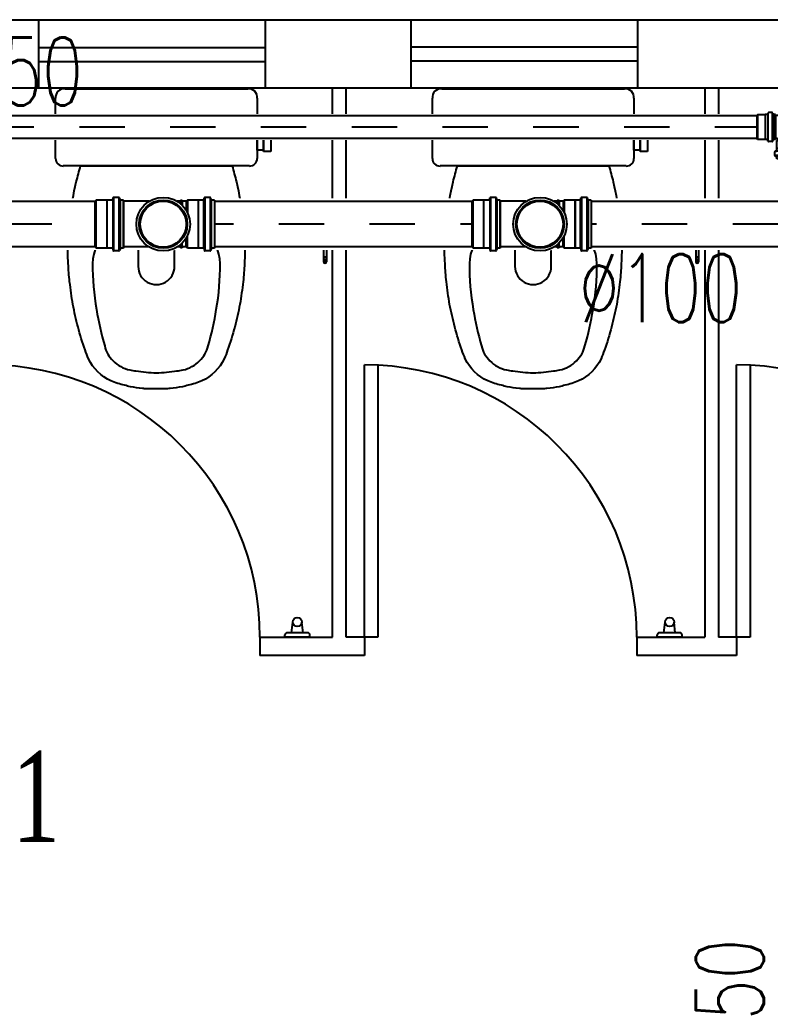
# Model space of a CAD drawing. Header units: inches. Extents: x 542787 to 543192, y 9574025 to 9574373.
# Drawn here: x 543041.507 to 543043.16, y 9574122.514 to 9574124.705 of the extents above; entities that cross this region are included whole.
import ezdxf
from ezdxf.enums import TextEntityAlignment as Align

# ---------------------------------------------------------------- set-up
doc = ezdxf.new("R2010")
doc.units = ezdxf.units.IN
doc.header["$MEASUREMENT"] = 0
doc.linetypes.add('DASHDOT', pattern=[1, 0.5, -0.25, 0, -0.25])
doc.linetypes.add('HIDDEN2', pattern=[4.7625, 3.175, -1.5875])
for name, color, linetype in [('EIXO', 8, 'Continuous'), ('I-ARQ', 8, 'Continuous'), ('I-ESGOTO', 6, 'Continuous'), ('I-NORMO_INST', 4, 'Continuous')]:
    doc.layers.add(name, color=color, linetype=linetype)
doc.styles.add('125', font='ROMANS.SHX', dxfattribs={"width": 0.7, "height": 0.25})
doc.styles.add('25', font='ROMANS.SHX', dxfattribs={"width": 0.7, "height": 0.05})
doc.styles.add('TITULO', font='times.ttf')

# ---------------------------------------------------------------- blocks, each defined once
blk = doc.blocks.new('*U108')
at = {"color": 2}
blk.add_wipeout([(0, 0.0569), (5.9025, 0.0569), (5.9025, -0.0569), (0, -0.0569)], dxfattribs=at)
for p, q in [((0, 0.05), (5.9025, 0.05)), ((0, -0.05), (5.9025, -0.05))]:
    blk.add_line(p, q)
at = {"layer": 'EIXO', "linetype": 'DASHDOT', "ltscale": 0.01}
blk.add_line((0, 0), (5.9025, 0), dxfattribs=at)
blk = doc.blocks.new('*U165')
at = {"color": 2}
blk.add_wipeout([(0, 0.0285), (4.1149, 0.0285), (4.1149, -0.0285), (0, -0.0285)], dxfattribs=at)
for p, q in [((0, 0.025), (4.1149, 0.025)), ((0, -0.025), (4.1149, -0.025))]:
    blk.add_line(p, q)
at = {"layer": 'EIXO', "linetype": 'DASHDOT', "ltscale": 0.01}
blk.add_line((0, 0), (4.1149, 0), dxfattribs=at)
blk = doc.blocks.new('A$C125A11A8')
for p, q in [((0, -0.0531), (0, 0.0531)), ((0, 0.0531), (0.0061, 0.0531)), ((0.0074, 0.0541), (0.0084, 0.0581)), ((0.0097, 0.0591), (0.0214, 0.0591)), ((0.0097, -0.0577), (0.0097, 0.0577)), ((0.0214, -0.0577), (0.0214, 0.0577)), ((0.023, 0.0543), (0.0227, 0.0578)), ((0.0244, 0.0531), (0.0357, 0.0531)), ((0.0244, -0.0531), (0.0244, 0.0531)), ((0.0357, -0.0531), (0.0357, 0.0531)), ((0.0357, 0.0531), (0.036, 0.0527)), ((0.036, 0.0527), (0.0597, 0.0527)), ((0.0597, 0.0527), (0.0597, 0.0255)), ((0.0597, 0.0527), (0.0621, 0.0503)), ((0.0621, 0.0503), (0.0709, 0.0503)), ((0.0709, 0.0503), (0.071, 0.0523)), ((0.0709, 0.0503), (0.0709, 0.0415)), ((0.071, 0.0523), (0.075, 0.0523)), ((0.0751, 0.0503), (0.075, 0.0523)), ((0.0751, 0.0503), (0.082, 0.0503)), ((0.0751, 0.0503), (0.0751, 0.0454)), ((0.1438, 0.0503), (0.2007, 0.0503)), ((0.2007, -0.0531), (0.2007, 0.0531)), ((0.2007, 0.0531), (0.2067, 0.0531)), ((0.208, 0.0541), (0.2091, 0.0581)), ((0.2104, 0.0591), (0.2221, 0.0591)), ((0.2104, -0.0577), (0.2104, 0.0577)), ((0.2221, -0.0577), (0.2221, 0.0577)), ((0.2237, 0.0543), (0.2234, 0.0578)), ((0.225, 0.0531), (0.2363, 0.0531)), ((0.2363, 0.0531), (0.2367, 0.0527)), ((0.2367, 0.0527), (0.2603, 0.0527)), ((0.2603, 0.0527), (0.2627, 0.0503)), ((0.2627, 0.0503), (0.2627, -0.0503)), ((0.0597, -0.0527), (0.0597, -0.0255)), ((0.0709, -0.0503), (0.0709, -0.0415)), ((0, -0.0531), (0.0061, -0.0531)), ((0.0074, -0.0541), (0.0084, -0.0581)), ((0.0097, -0.0591), (0.0214, -0.0591)), ((0.023, -0.0543), (0.0227, -0.0578)), ((0.0244, -0.0531), (0.0357, -0.0531)), ((0.0357, -0.0531), (0.036, -0.0527)), ((0.036, -0.0527), (0.0597, -0.0527)), ((0.0597, -0.0527), (0.0621, -0.0503)), ((0.0621, -0.0503), (0.0709, -0.0503)), ((0.0709, -0.0503), (0.071, -0.0523)), ((0.071, -0.0523), (0.075, -0.0523)), ((0.0751, -0.0503), (0.075, -0.0523)), ((0.0751, -0.0503), (0.0751, -0.0454)), ((0.0751, -0.0503), (0.082, -0.0503)), ((0.1438, -0.0503), (0.2007, -0.0503)), ((0.2007, -0.0531), (0.2067, -0.0531)), ((0.208, -0.0541), (0.2091, -0.0581)), ((0.2104, -0.0591), (0.2221, -0.0591)), ((0.2237, -0.0543), (0.2234, -0.0578)), ((0.225, -0.0531), (0.2363, -0.0531)), ((0.2363, -0.0531), (0.2367, -0.0527)), ((0.2367, -0.0527), (0.2603, -0.0527)), ((0.2603, -0.0527), (0.2627, -0.0503))]:
    blk.add_line(p, q)
at = {"color": 8}
for p, q in [((0.0071, -0.0531), (0.0071, 0.0531)), ((0.0231, -0.0531), (0.0231, 0.0531)), ((0.036, -0.0527), (0.036, 0.0527)), ((0.0621, 0.0503), (0.0621, 0.03)), ((0.2007, 0.0503), (0.2007, -0.0503)), ((0.2007, 0.0503), (0.2007, -0.0503)), ((0.2078, -0.0531), (0.2078, 0.0531)), ((0.2238, -0.0531), (0.2238, 0.0531)), ((0.2363, 0.0531), (0.2363, -0.0531)), ((0.2367, 0.0527), (0.2367, -0.0527)), ((0.2603, 0.0527), (0.2603, -0.0527)), ((0.0621, -0.0503), (0.0621, -0.03))]:
    blk.add_line(p, q, dxfattribs=at)
for radius in [0.0591, 0.0507]:
    blk.add_circle((0.1129, 0), radius)
blk.add_circle((0.1129, 0), 0.0531, dxfattribs=at)
for centre, start, end in [((0.0061, 0.0544), 270, 345), ((0.0097, 0.0577), 90, 165), ((0.0214, 0.0577), 5, 90), ((0.0244, 0.0544), 185, 270), ((0.2067, 0.0544), 270, 345), ((0.2104, 0.0577), 90, 165), ((0.2221, 0.0577), 5, 90), ((0.225, 0.0544), 185, 270), ((0.0061, -0.0544), 15, 90), ((0.0097, -0.0577), 195, 270), ((0.0214, -0.0577), 270, 355), ((0.0244, -0.0544), 90, 175), ((0.2067, -0.0544), 15, 90), ((0.2104, -0.0577), 195, 270), ((0.2221, -0.0577), 270, 355), ((0.225, -0.0544), 90, 175)]:
    blk.add_arc(centre, 0.00133, start, end)
blk = doc.blocks.new('te100100')
at = {"color": 2}
blk.add_wipeout([(0.1503, -0.0577), (0.1267, -0.0577), (0.1263, -0.058), (0.116, -0.058), (0.1159, -0.0588), (0.1103, -0.064), (0.0986, -0.064), (0.0931, -0.0598), (0.0926, -0.058), (0.0845, -0.058), (0.0845, -0.0553), (0.0333, -0.0553), (0.0015, -0.0653), (-0.0327, -0.0553), (-0.0329, -0.0573), (-0.0447, -0.0573), (-0.0449, -0.0553), (-0.0479, -0.0553), (-0.0503, -0.0577), (-0.074, -0.0577), (-0.0743, -0.058), (-0.0847, -0.058), (-0.0848, -0.0588), (-0.0904, -0.064), (-0.1021, -0.064), (-0.1075, -0.0598), (-0.108, -0.058), (-0.1118, -0.058), (-0.1118, 0.0568), (-0.108, 0.0568), (-0.1075, 0.0586), (-0.1021, 0.0628), (-0.0904, 0.0628), (-0.0848, 0.0576), (-0.0847, 0.0568), (-0.0743, 0.0568), (-0.074, 0.0565), (-0.0503, 0.0565), (-0.0479, 0.0541), (-0.0449, 0.0541), (-0.0447, 0.0561), (-0.0329, 0.0561), (-0.0327, 0.0541), (0.0001, 0.0633), (0.0333, 0.0541), (0.0845, 0.0541), (0.0845, 0.0568), (0.0926, 0.0568), (0.0931, 0.0586), (0.0986, 0.0628), (0.1103, 0.0628), (0.1159, 0.0576), (0.116, 0.0568), (0.1263, 0.0568), (0.1267, 0.0565), (0.1503, 0.0565), (0.1509, 0.0515), (0.1509, -0.0527)], dxfattribs=at)
blk.add_blockref('A$C125A11A8', (-0.1118, -0.0006), dxfattribs=at)
blk = doc.blocks.new('*U221')
at = {"color": 1, "style": '25'}
for tag, flags, p in [('DESCRICAO', 1, (0, -0.1085)), ('MARCA', 1, (0, -0.1877)), ('QUANT.', 3, (0, -0.2718))]:
    blk.add_attdef(tag, text='', height=0.05, dxfattribs=dict(at, flags=flags)).set_placement(p, align=Align.CENTER)
at = {"color": 2}
blk.add_wipeout([(0.049, 0.034), (0.0494, 0.0295), (0.0554, 0.0295), (0.0554, 0.0293), (0.0709, 0.0293), (0.0718, 0.0262), (0.0718, -0.0262), (0.0709, -0.0293), (0.0541, -0.0293), (0.0539, -0.0295), (0.0494, -0.0295), (0.049, -0.034), (0.035, -0.034), (0.0338, -0.0295), (0.0281, -0.0295), (0.0281, -0.0275), (0.0235, -0.0275), (0.0141, -0.0266), (0.0037, -0.0235), (-0.0028, -0.0202), (-0.011, -0.014), (-0.0153, -0.0095), (-0.0193, -0.0042), (-0.0218, 0.0001), (-0.0244, 0.0059), (-0.026, 0.0113), (-0.0273, 0.019), (-0.0275, 0.0235), (-0.0275, 0.0276), (-0.0293, 0.0294), (-0.0293, 0.0462), (-0.0295, 0.0464), (-0.0295, 0.0509), (-0.034, 0.0513), (-0.034, 0.0653), (-0.0295, 0.0665), (-0.0295, 0.07), (0.0295, 0.07), (0.0295, 0.0665), (0.034, 0.0653), (0.034, 0.0513), (0.0295, 0.0509), (0.0295, 0.0449), (0.0293, 0.0449), (0.0293, 0.0295), (0.0338, 0.0295), (0.035, 0.034)], dxfattribs=at)
for p, q in [((-0.0274, 0.07), (0.0273, 0.07)), ((-0.0274, 0.07), (-0.0274, 0.0656)), ((0.0273, 0.07), (0.0273, 0.0656)), ((-0.0318, 0.0629), (-0.0318, 0.0542)), ((-0.0311, 0.0639), (-0.0281, 0.0647)), ((-0.0309, 0.0532), (-0.0283, 0.0529)), ((-0.0308, 0.0629), (0.0308, 0.0629)), ((-0.0308, 0.0534), (0.0308, 0.0534)), ((-0.0274, 0.0519), (-0.0274, 0.0473)), ((-0.0274, 0.0473), (-0.0272, 0.0471)), ((-0.0272, 0.0471), (-0.0272, 0.0303)), ((-0.0272, 0.0471), (0.0271, 0.0471)), ((0.0273, 0.0473), (0.0271, 0.0471)), ((0.0271, 0.0471), (0.0271, 0.0303)), ((0.0273, 0.0519), (0.0273, 0.0473)), ((0.0311, 0.0639), (0.0281, 0.0647)), ((0.0309, 0.0532), (0.0283, 0.0529)), ((0.0318, 0.0629), (0.0318, 0.0542)), ((-0.0272, 0.0303), (-0.0254, 0.0285)), ((-0.0272, 0.0303), (0.0271, 0.0303)), ((-0.0254, 0.0285), (-0.0254, 0.0235)), ((0.0271, 0.0303), (0.0253, 0.0285)), ((0.0253, 0.0285), (0.0253, 0.0263)), ((0.0263, 0.0253), (0.0303, 0.0253)), ((0.0303, -0.0274), (0.0303, 0.0273)), ((0.0303, 0.0273), (0.0347, 0.0273)), ((0.0364, 0.0311), (0.0356, 0.0281)), ((0.0374, 0.0318), (0.0461, 0.0318)), ((0.0374, -0.0308), (0.0374, 0.0308)), ((0.0469, -0.0308), (0.0469, 0.0308)), ((0.0471, 0.0309), (0.0474, 0.0283)), ((0.0484, 0.0273), (0.053, 0.0273)), ((0.053, 0.0273), (0.0532, 0.0271)), ((0.0532, -0.0272), (0.0532, 0.0271)), ((0.0532, 0.0271), (0.07, 0.0271)), ((0.07, -0.0272), (0.07, 0.0271)), ((0.07, 0.0271), (0.0718, 0.0253)), ((0.0235, -0.0254), (0.0303, -0.0254)), ((0.0303, -0.0274), (0.0347, -0.0274)), ((0.0364, -0.0311), (0.0356, -0.0281)), ((0.0374, -0.0318), (0.0461, -0.0318)), ((0.0471, -0.0309), (0.0474, -0.0283)), ((0.0484, -0.0274), (0.053, -0.0274)), ((0.053, -0.0274), (0.0532, -0.0272)), ((0.0532, -0.0272), (0.07, -0.0272)), ((0.07, -0.0272), (0.0718, -0.0254))]:
    blk.add_line(p, q)
at = {"color": 8}
for p, q in [((-0.0274, 0.0649), (0.0273, 0.0649)), ((-0.0274, 0.0529), (0.0273, 0.0529)), ((-0.0274, 0.0473), (0.0273, 0.0473)), ((-0.0254, 0.0285), (0.0253, 0.0285)), ((0.0303, 0.0253), (0.0303, -0.0254)), ((0.0354, -0.0274), (0.0354, 0.0273)), ((0.0474, -0.0274), (0.0474, 0.0273)), ((0.053, -0.0274), (0.053, 0.0273)), ((0.0718, -0.0254), (0.0718, 0.0253))]:
    blk.add_line(p, q, dxfattribs=at)
for centre, radius, start, end in [((-0.0308, 0.0629), 0.001, 105, 180), ((-0.0308, 0.0542), 0.001, 180, 265), ((-0.0284, 0.0519), 0.001, 360, 85), ((-0.0284, 0.0656), 0.001, 285, 360), ((0.0283, 0.0656), 0.001, 180, 255), ((0.0283, 0.0519), 0.001, 95, 180), ((0.0308, 0.0542), 0.001, 275, 360), ((0.0308, 0.0629), 0.001, 360, 75), ((0.0235, 0.0235), 0.0489, 180, 270), ((0.0263, 0.0263), 0.001, 180, 270), ((0.0347, 0.0283), 0.001, 270, 345), ((0.0374, 0.0308), 0.001, 90, 165), ((0.0461, 0.0308), 0.001, 5, 90), ((0.0484, 0.0283), 0.001, 185, 270), ((0.0347, -0.0284), 0.001, 15, 90), ((0.0374, -0.0308), 0.001, 195, 270), ((0.0461, -0.0308), 0.001, 270, 355), ((0.0484, -0.0284), 0.001, 90, 175)]:
    blk.add_arc(centre, radius, start, end)

msp = doc.modelspace()

# ---------------------------------------------------------------- linework, layer by layer
at = {"layer": 'I-ARQ'}
for p, q in [((543038.971, 9574124.7045), (543044.916, 9574124.7045)), ((543038.971, 9574124.7045), (543044.916, 9574124.7045)), ((543038.971, 9574124.5545), (543043.871, 9574124.5545)), ((543038.971, 9574124.5545), (543043.871, 9574124.5545)), ((543041.6066, 9574124.5527), (543042.009, 9574124.5527)), ((543042.196, 9574123.3445), (543042.196, 9574124.5527)), ((543042.226, 9574123.3445), (543042.226, 9574124.5527)), ((543042.4366, 9574124.5527), (543042.839, 9574124.5527)), ((543043.016, 9574124.5545), (543043.016, 9574123.3445)), ((543043.046, 9574124.5545), (543043.046, 9574123.3445)), ((543041.5858, 9574124.3994), (543041.5858, 9574124.5318)), ((543042.0298, 9574124.5318), (543042.0298, 9574124.3994)), ((543042.4158, 9574124.3994), (543042.4158, 9574124.5318)), ((543042.8598, 9574124.5318), (543042.8598, 9574124.3994)), ((543042.0128, 9574124.3827), (543041.6028, 9574124.3827)), ((543042.8428, 9574124.3827), (543042.4328, 9574124.3827)), ((543042.1762, 9574124.2922), (543042.1762, 9574124.2661)), ((543042.1822, 9574124.2884), (543042.1762, 9574124.2884)), ((543042.1822, 9574124.2863), (543042.1762, 9574124.2863)), ((543042.1822, 9574124.2822), (543042.1762, 9574124.2822)), ((543042.1822, 9574124.2922), (543042.1822, 9574124.2661)), ((543042.9962, 9574124.2922), (543042.9962, 9574124.2661)), ((543043.0022, 9574124.2884), (543042.9962, 9574124.2884)), ((543043.0022, 9574124.2863), (543042.9962, 9574124.2863)), ((543043.0022, 9574124.2822), (543042.9962, 9574124.2822)), ((543043.0022, 9574124.2922), (543043.0022, 9574124.2661)), ((543042.161, 9574124.2416), (543042.161, 9574124.2674)), ((543042.1645, 9574124.2416), (543042.1645, 9574124.2674)), ((543042.1645, 9574124.2661), (543042.1939, 9574124.2661)), ((543042.1939, 9574124.2395), (543042.1939, 9574124.2695)), ((543042.981, 9574124.2416), (543042.981, 9574124.2674)), ((543042.9845, 9574124.2416), (543042.9845, 9574124.2674)), ((543042.9845, 9574124.2661), (543043.0139, 9574124.2661)), ((543043.0139, 9574124.2395), (543043.0139, 9574124.2695)), ((543042.1645, 9574124.2429), (543042.1939, 9574124.2429)), ((543042.1762, 9574124.2429), (543042.1762, 9574124.1715)), ((543042.1822, 9574124.2429), (543042.1822, 9574124.1715)), ((543042.9845, 9574124.2429), (543043.0139, 9574124.2429)), ((543042.9962, 9574124.2429), (543042.9962, 9574124.1715)), ((543043.0022, 9574124.2429), (543043.0022, 9574124.1715)), ((543042.1822, 9574124.1815), (543042.1762, 9574124.1815)), ((543042.1822, 9574124.1765), (543042.1762, 9574124.1765)), ((543042.1822, 9574124.1732), (543042.1762, 9574124.1732)), ((543042.1821, 9574124.1707), (543042.1764, 9574124.1707)), ((543043.0022, 9574124.1815), (543042.9962, 9574124.1815)), ((543043.0022, 9574124.1765), (543042.9962, 9574124.1765)), ((543043.0022, 9574124.1732), (543042.9962, 9574124.1732)), ((543043.0021, 9574124.1707), (543042.9964, 9574124.1707)), ((543042.266, 9574123.3445), (543042.266, 9574123.9445)), ((543042.296, 9574123.9445), (543042.296, 9574123.3445)), ((543043.086, 9574123.3445), (543043.086, 9574123.9445)), ((543043.116, 9574123.9445), (543043.116, 9574123.3445)), ((543042.1058, 9574123.3545), (543042.1083, 9574123.378)), ((543042.1309, 9574123.3545), (543042.1283, 9574123.378)), ((543042.9258, 9574123.3545), (543042.9283, 9574123.378)), ((543042.9509, 9574123.3545), (543042.9483, 9574123.378)), ((543042.036, 9574123.3445), (543042.196, 9574123.3445)), ((543042.036, 9574123.3445), (543042.036, 9574123.3045)), ((543042.0911, 9574123.3445), (543042.0911, 9574123.3495)), ((543042.1459, 9574123.3445), (543042.0911, 9574123.3445)), ((543042.1409, 9574123.3545), (543042.0961, 9574123.3545)), ((543042.1459, 9574123.3445), (543042.1459, 9574123.3495)), ((543042.266, 9574123.3445), (543042.226, 9574123.3445)), ((543042.266, 9574123.3445), (543042.266, 9574123.3045)), ((543042.296, 9574123.3445), (543042.266, 9574123.3445)), ((543042.866, 9574123.3445), (543043.016, 9574123.3445)), ((543042.866, 9574123.3445), (543042.866, 9574123.3045)), ((543042.9111, 9574123.3445), (543042.9111, 9574123.3495)), ((543042.9659, 9574123.3445), (543042.9111, 9574123.3445)), ((543042.9609, 9574123.3545), (543042.9161, 9574123.3545)), ((543042.9659, 9574123.3445), (543042.9659, 9574123.3495)), ((543043.086, 9574123.3445), (543043.046, 9574123.3445)), ((543043.086, 9574123.3445), (543043.086, 9574123.3045)), ((543043.116, 9574123.3445), (543043.086, 9574123.3445)), ((543042.196, 9574123.3045), (543042.036, 9574123.3045)), ((543042.266, 9574123.3045), (543042.046, 9574123.3045)), ((543043.026, 9574123.3045), (543042.866, 9574123.3045)), ((543043.086, 9574123.3045), (543042.866, 9574123.3045))]:
    msp.add_line(p, q, dxfattribs=at)
at = {"layer": 'I-ARQ', "linetype": 'HIDDEN2'}
for p, q in [((543041.5485, 9574124.7045), (543041.5485, 9574124.5545)), ((543041.5485, 9574124.7027), (543041.5485, 9574124.5527)), ((543042.0485, 9574124.5527), (543042.0485, 9574124.7027)), ((543042.0485, 9574124.5527), (543042.0485, 9574124.7027)), ((543042.3685, 9574124.7045), (543042.3685, 9574124.5545)), ((543042.3685, 9574124.7045), (543042.3685, 9574124.5545)), ((543042.8685, 9574124.5545), (543042.8685, 9574124.7045)), ((543042.8685, 9574124.5545), (543042.8685, 9574124.7045)), ((543042.0485, 9574124.6427), (543041.5485, 9574124.6427)), ((543042.0485, 9574124.6427), (543041.5485, 9574124.6427)), ((543042.8685, 9574124.6445), (543042.3685, 9574124.6445)), ((543042.8685, 9574124.6445), (543042.3685, 9574124.6445)), ((543041.5485, 9574124.6127), (543042.0485, 9574124.6127)), ((543041.5485, 9574124.6127), (543042.0485, 9574124.6127)), ((543042.3685, 9574124.6145), (543042.8685, 9574124.6145)), ((543042.3685, 9574124.6145), (543042.8685, 9574124.6145))]:
    msp.add_line(p, q, dxfattribs=at)
at = {"layer": 'I-ARQ', "linetype": 'ByBlock'}
for p, q in [((543042.0598, 9574124.4507), (543042.0438, 9574124.4507)), ((543042.0438, 9574124.4147), (543042.0438, 9574124.4507)), ((543042.0598, 9574124.4507), (543042.0598, 9574124.4147)), ((543042.8898, 9574124.4507), (543042.8738, 9574124.4507)), ((543042.8738, 9574124.4147), (543042.8738, 9574124.4507)), ((543042.8898, 9574124.4507), (543042.8898, 9574124.4147)), ((543042.0598, 9574124.4147), (543042.0438, 9574124.4147)), ((543042.8898, 9574124.4147), (543042.8738, 9574124.4147))]:
    msp.add_line(p, q, dxfattribs=at)
for points in [[(543041.5858, 9574124.4767), (543041.5858, 9574124.4587), (543041.5829, 9574124.4587, -0.197763), (543041.5828, 9574124.4588, -0.161404), (543041.5798, 9574124.4677, -0.158802), (543041.5828, 9574124.4765, -0.197763), (543041.5829, 9574124.4767)], [(543042.0327, 9574124.4767, -0.197763), (543042.0329, 9574124.4765, -0.15883), (543042.0358, 9574124.4677, -0.161377), (543042.0329, 9574124.4588, -0.197763), (543042.0327, 9574124.4587), (543042.0298, 9574124.4587), (543042.0298, 9574124.4767)], [(543042.4158, 9574124.4767), (543042.4158, 9574124.4587), (543042.4129, 9574124.4587, -0.197763), (543042.4128, 9574124.4588, -0.161404), (543042.4098, 9574124.4677, -0.158802), (543042.4128, 9574124.4765, -0.197763), (543042.4129, 9574124.4767)], [(543042.8627, 9574124.4767, -0.197763), (543042.8629, 9574124.4765, -0.15883), (543042.8658, 9574124.4677, -0.161377), (543042.8629, 9574124.4588, -0.197763), (543042.8627, 9574124.4587), (543042.8598, 9574124.4587), (543042.8598, 9574124.4767)]]:
    msp.add_lwpolyline(points, format="xyb", close=True, dxfattribs=at)
for points in [[(543042.0438, 9574124.4482), (543042.0438, 9574124.4172), (543042.0298, 9574124.4172), (543042.0298, 9574124.4482)], [(543042.8738, 9574124.4482), (543042.8738, 9574124.4172), (543042.8598, 9574124.4172), (543042.8598, 9574124.4482)]]:
    msp.add_lwpolyline(points, close=True, dxfattribs=at)
at = {"layer": 'I-ARQ'}
for points in [[(543041.9748, 9574124.3827, 0.003882), (543041.9843, 9574124.3477, -0.024258), (543041.9983, 9574124.2677, -0.02486), (543042.0023, 9574124.2177, -0.033324), (543042.0018, 9574124.1677, -0.02486), (543041.9988, 9574124.1277, -0.012268), (543041.9918, 9574124.0777, -0.015806), (543041.9803, 9574124.0277, -0.026699), (543041.9648, 9574123.9777, -0.021919), (543041.9573, 9574123.9577, -0.174675), (543041.9078, 9574123.9092, -0.045452), (543041.8778, 9574123.8997, -0.022856), (543041.865, 9574123.8965, -0.041289), (543041.8382, 9574123.8925, -0.039166), (543041.8325, 9574123.892, -0.012899), (543041.8307, 9574123.8921, -0.04333), (543041.8078, 9574123.8917, -0.04333), (543041.785, 9574123.8921, -0.052091), (543041.7774, 9574123.8925, -0.041289), (543041.7507, 9574123.8965, -0.022856), (543041.7378, 9574123.8997, -0.045452), (543041.7078, 9574123.9092, -0.174675), (543041.6583, 9574123.9577, -0.021919), (543041.6508, 9574123.9777, -0.026699), (543041.6353, 9574124.0277, -0.015806), (543041.6238, 9574124.0777, -0.012268), (543041.6168, 9574124.1277, -0.02486), (543041.6138, 9574124.1677, -0.033324), (543041.6133, 9574124.2177, -0.02486), (543041.6173, 9574124.2677, -0.024258), (543041.6313, 9574124.3477, 0.003882), (543041.6408, 9574124.3827)], [(543042.8048, 9574124.3827, 0.003882), (543042.8143, 9574124.3477, -0.024258), (543042.8283, 9574124.2677, -0.02486), (543042.8323, 9574124.2177, -0.033324), (543042.8318, 9574124.1677, -0.02486), (543042.8288, 9574124.1277, -0.012268), (543042.8218, 9574124.0777, -0.015806), (543042.8103, 9574124.0277, -0.026699), (543042.7948, 9574123.9777, -0.021919), (543042.7873, 9574123.9577, -0.174675), (543042.7378, 9574123.9092, -0.045452), (543042.7078, 9574123.8997, -0.022856), (543042.695, 9574123.8965, -0.041289), (543042.6682, 9574123.8925, -0.039166), (543042.6625, 9574123.892, -0.012899), (543042.6607, 9574123.8921, -0.04333), (543042.6378, 9574123.8917, -0.04333), (543042.615, 9574123.8921, -0.052091), (543042.6074, 9574123.8925, -0.041289), (543042.5807, 9574123.8965, -0.022856), (543042.5678, 9574123.8997, -0.045452), (543042.5378, 9574123.9092, -0.174675), (543042.4883, 9574123.9577, -0.021919), (543042.4808, 9574123.9777, -0.026699), (543042.4653, 9574124.0277, -0.015806), (543042.4538, 9574124.0777, -0.012268), (543042.4468, 9574124.1277, -0.02486), (543042.4438, 9574124.1677, -0.033324), (543042.4433, 9574124.2177, -0.02486), (543042.4473, 9574124.2677, -0.024258), (543042.4613, 9574124.3477, 0.003882), (543042.4708, 9574124.3827)], [(543041.7043, 9574124.24, 0.234638), (543041.6673, 9574124.1677, 0.044666), (543041.6759, 9574124.0667, 0.031515), (543041.694, 9574123.9862, 0.151063), (543041.7126, 9574123.9534, 0.148094), (543041.7491, 9574123.9334, 0.031073), (543041.7627, 9574123.9312, 0.035055), (543041.8078, 9574123.9271, 0.035055), (543041.853, 9574123.9312, 0.031073), (543041.8666, 9574123.9334, 0.148094), (543041.903, 9574123.9534, 0.151063), (543041.9217, 9574123.9862, 0.031515), (543041.9398, 9574124.0667, 0.044666), (543041.9483, 9574124.1677, 0.234638), (543041.9114, 9574124.24, 0.129345), (543041.8687, 9574124.2571, 0.041331), (543041.8078, 9574124.2617, 0.041331), (543041.747, 9574124.2571, 0.129345)], [(543042.5343, 9574124.24, 0.234638), (543042.4973, 9574124.1677, 0.044666), (543042.5059, 9574124.0667, 0.031515), (543042.524, 9574123.9862, 0.151063), (543042.5426, 9574123.9534, 0.148094), (543042.5791, 9574123.9334, 0.031073), (543042.5927, 9574123.9312, 0.035055), (543042.6378, 9574123.9271, 0.035055), (543042.683, 9574123.9312, 0.031073), (543042.6966, 9574123.9334, 0.148094), (543042.733, 9574123.9534, 0.151063), (543042.7517, 9574123.9862, 0.031515), (543042.7698, 9574124.0667, 0.044666), (543042.7783, 9574124.1677, 0.234638), (543042.7414, 9574124.24, 0.129345), (543042.6987, 9574124.2571, 0.041331), (543042.6378, 9574124.2617, 0.041331), (543042.577, 9574124.2571, 0.129345)]]:
    msp.add_lwpolyline(points, format="xyb", close=True, dxfattribs=at)
at = {"layer": 'I-ARQ', "linetype": 'ByBlock'}
for points in [[(543041.7678, 9574124.2267), (543041.7678, 9574124.1615, 1.002091), (543041.8478, 9574124.1617), (543041.8478, 9574124.2267, 0.054282), (543041.8078, 9574124.231, 0.054282), (543041.7678, 9574124.2267, -1.56536)], [(543042.5978, 9574124.2267), (543042.5978, 9574124.1615, 1.002091), (543042.6778, 9574124.1617), (543042.6778, 9574124.2267, 0.054282), (543042.6378, 9574124.231, 0.054282), (543042.5978, 9574124.2267, -1.56536)]]:
    msp.add_lwpolyline(points, format="xyb", dxfattribs=at)
at = {"layer": 'I-ARQ'}
for centre, radius in [((543042.1792, 9574124.2922), 0.003), ((543042.9992, 9574124.2922), 0.003), ((543042.1183, 9574123.378), 0.01), ((543042.9383, 9574123.378), 0.01)]:
    msp.add_circle(centre, radius, dxfattribs=at)
for centre, radius, start, end in [((543041.6047, 9574124.5337), 0.019, 84.255, 185.745), ((543042.0109, 9574124.5337), 0.019, 354.255, 95.745), ((543042.4347, 9574124.5337), 0.019, 84.255, 185.745), ((543042.8409, 9574124.5337), 0.019, 354.255, 95.745), ((543041.6022, 9574124.399), 0.0164, 178.7026, 272.174), ((543042.0135, 9574124.399), 0.0164, 267.826, 1.2974), ((543042.4322, 9574124.399), 0.0164, 178.7026, 272.174), ((543042.8435, 9574124.399), 0.0164, 267.826, 1.2974), ((543042.1628, 9574124.267), 0.00182, 13.2763, 166.7237), ((543042.195, 9574124.2698), 0.00108, 342.7498, 197.2502), ((543042.9828, 9574124.267), 0.00182, 13.2763, 166.7237), ((543043.015, 9574124.2698), 0.00108, 342.7498, 197.2502), ((543042.1628, 9574124.242), 0.00182, 193.2763, 346.7237), ((543042.195, 9574124.2392), 0.00108, 162.7498, 17.2502), ((543042.9828, 9574124.242), 0.00182, 193.2763, 346.7237), ((543043.015, 9574124.2392), 0.00108, 162.7498, 17.2502), ((543042.1792, 9574124.1715), 0.003, 180, 0), ((543042.9992, 9574124.1715), 0.003, 180, 0), ((543041.436, 9574123.3445), 0.6, 0, 90), ((543042.266, 9574123.3445), 0.6, 0, 90), ((543043.086, 9574123.3445), 0.6, 0, 90), ((543042.0961, 9574123.3495), 0.005, 90, 180), ((543042.1409, 9574123.3495), 0.005, 0, 90), ((543042.9161, 9574123.3495), 0.005, 90, 180), ((543042.9609, 9574123.3495), 0.005, 0, 90)]:
    msp.add_arc(centre, radius, start, end, dxfattribs=at)

# ---------------------------------------------------------------- texts
at = {"layer": 'I-NORMO_INST', "style": '125', "width": 0.7}
msp.add_text('%%C50', height=0.15, dxfattribs=at).set_placement((543041.3763, 9574124.516))
at = {"layer": 'I-NORMO_INST', "style": 'TITULO', "width": 0.7}
msp.add_text('DET.ESG.-01', height=0.2, dxfattribs=at).set_placement((543040.9963, 9574122.9935), align=Align.MIDDLE_CENTER)
at = {"layer": 'I-NORMO_INST', "style": '125', "width": 0.7}
msp.add_text('50', height=0.15, rotation=90, dxfattribs=at).set_placement((543043.146, 9574122.5008))

# ---------------------------------------------------------------- next in the draw order: block references
at = {"layer": 'I-ESGOTO', "rotation": 180}
msp.add_blockref('*U165', (543043.1381, 9574124.4684), dxfattribs=at)
at = {"layer": 'I-ESGOTO', "color": 2, "rotation": 180}
msp.add_blockref('*U108', (543043.3774, 9574124.2545), dxfattribs=at)

# ---------------------------------------------------------------- next in the draw order: block references
at = {"layer": 'I-ESGOTO', "rotation": 180}
msp.add_blockref('*U221', (543043.202, 9574124.4684), dxfattribs=at)
at = {"layer": 'I-ESGOTO', "color": 2, "rotation": 180}
for p in [(543041.824, 9574124.2539), (543042.654, 9574124.2539)]:
    msp.add_blockref('te100100', p, dxfattribs=at)

# ---------------------------------------------------------------- next in the draw order: texts
at = {"layer": 'I-NORMO_INST', "style": '125', "width": 0.7}
msp.add_text('%%C100', height=0.15, dxfattribs=at).set_placement((543042.7382, 9574124.0386))

doc.saveas('drawing.dxf')
